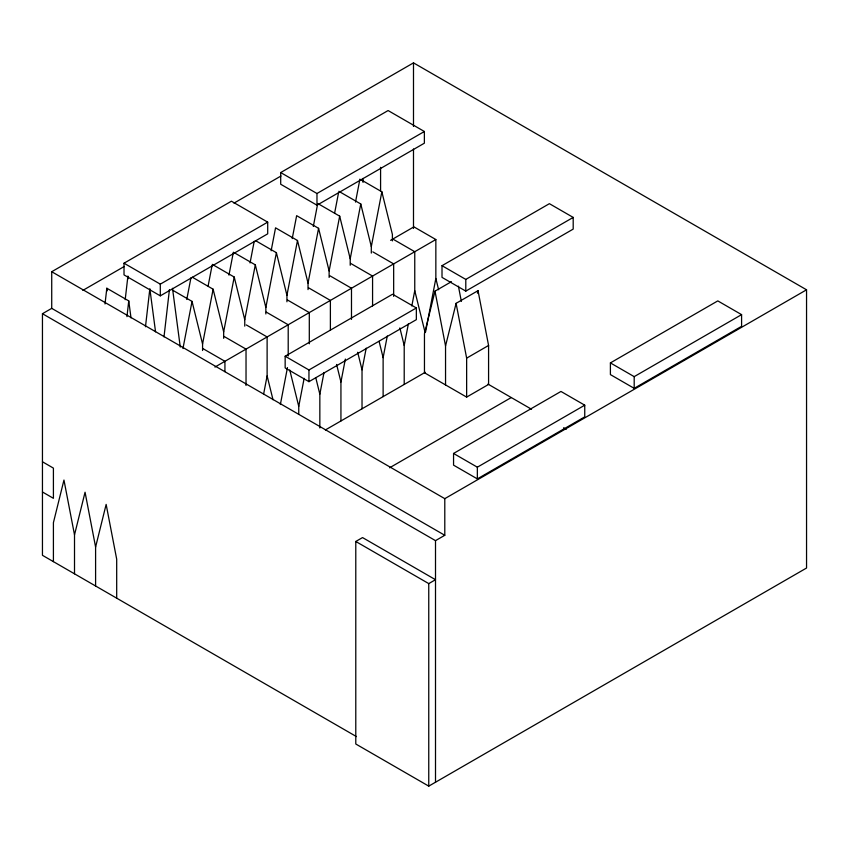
<?xml version="1.0" encoding="UTF-8"?>
<svg xmlns="http://www.w3.org/2000/svg" width="849" height="849" viewBox="0 0 849 849"><rect width="100%" height="100%" fill="white"/><g stroke="black" fill="none" stroke-linecap="round" stroke-linejoin="round"><path stroke-width="1.27" d="M105.011 303.974L106.825 288.236L128.751 300.907L131.001 317.876M125.196 299.676L127.912 276.063L128.263 278.674M126.947 316.645L128.751 300.907M145.476 326.759L149.849 288.724L155.547 331.81M164.006 336.883L169.429 289.668M186.769 299.485L190.94 277.825M182.96 348.536L192.033 301.395L172.294 289.997M208.111 286.039L212.038 265.641M202.571 350.51L202.571 344.015L213.12 289.212L192.288 277.177M228.954 275.129L233.369 252.195M223.669 338.327L223.669 331.832L234.218 277.039L212.282 264.368M250.052 262.957L254.212 241.296M244.756 326.154L244.756 319.659L255.305 264.856L234.462 252.832M271.139 250.784L275.554 227.84L297.49 240.5L308.038 283.12L308.038 289.615M265.854 313.971L265.854 307.476L276.392 252.684L255.56 240.649M292.226 238.601L296.641 215.667L318.577 228.328L329.125 270.948L329.125 277.443M263.678 393.756L267.117 375.916L267.117 336.947L246.274 324.912M286.941 301.798L286.941 295.303L297.49 240.5M313.323 226.428L317.494 204.758M280.361 404.517L287.471 367.564M308.038 283.12L318.577 228.328M334.655 212.972L338.581 192.585M298.752 414.153L298.752 406.353L304.144 378.325M329.125 270.948L339.674 216.155L317.738 203.484M355.508 202.073L359.923 179.128M319.84 427.949L319.84 394.18L324.01 372.52M350.213 265.27L350.213 258.775L360.761 203.972L338.825 191.312M340.937 420.966L340.937 382.008L345.352 359.063M371.31 253.087L371.31 246.592L381.848 191.8L361.016 179.765M362.024 408.793L362.024 369.824L366.195 348.164M383.122 396.621L383.122 357.652L387.293 335.981M404.209 384.438L404.209 345.469L408.38 323.809M411.818 305.969L414.758 290.676L414.758 251.707L392.822 239.047M425.551 332.023L435.845 278.493L435.845 239.535L413.909 226.863L390.604 240.331M74.51 573.818L74.51 534.849L85.059 492.229L95.597 547.032L95.597 585.99M95.597 547.032L106.146 504.402L116.695 559.204L116.695 598.174M451.456 281.666L435.006 291.165L424.458 333.784L424.458 372.753L466.642 397.099L488.578 384.438L488.578 345.469L478.029 290.676L456.093 303.337L445.545 345.957L445.545 384.926M477.414 293.181L478.029 290.676M51.725 271.722L444.791 498.66L444.791 535.284L51.725 308.357L51.725 271.722L413.495 62.868L806.55 289.796L806.55 568.023L428.756 786.132L355.784 744L355.784 541.471L362.534 537.576L435.505 579.708L428.756 583.603L355.784 541.471M280.701 172.559L388.099 110.55L424.373 131.499L424.373 143.184L316.974 205.193L280.701 184.244L280.701 172.559L316.974 193.498L424.373 131.499M124.018 263.211L231.416 201.202L267.7 222.141L267.7 233.836L160.302 295.845L124.018 274.896L124.018 263.211L160.302 284.15L267.7 222.141M356.442 736.592L42.45 555.31L42.45 313.716L51.725 308.357M82.831 290.4L124.06 266.597M233.995 203.123L280.955 176.019M214.946 367.065L435.845 239.535M285.158 356.24L392.556 294.232L416.35 307.964L416.35 319.659L308.951 381.668L285.158 367.925L285.158 356.24L308.951 369.973L416.35 307.964M442.011 265.684L549.399 203.675L573.192 217.418L573.192 229.103L465.793 291.111L442.011 277.379L442.011 265.684L465.793 279.417L573.192 217.418M325.39 429.944L425.307 372.265M466.642 397.099L466.642 358.14L488.578 345.469M389.595 467.788L511.268 397.544M453.557 453.462L560.956 391.453L584.749 405.185L584.749 416.88L477.35 478.889L453.557 465.146L453.557 453.462L477.35 467.194L584.749 405.185M610.399 362.905L717.798 300.896L741.591 314.639L741.591 326.324L634.192 388.333L610.399 374.6L610.399 362.905L634.192 376.638L741.591 314.639M444.791 498.66L806.55 289.796M42.45 313.716L435.505 540.643L444.791 535.284M372.828 251.856L393.66 263.89L393.66 296.354M350.637 263.402L372.573 276.063L372.573 305.937M329.55 275.575L351.486 288.236L351.486 319.415M487.973 384.098L531.527 409.239M563.609 427.758L566.209 429.254M308.452 287.747L330.388 300.419L330.388 330.293M287.365 299.93L309.301 312.591L309.301 343.771M266.268 312.103L288.204 324.774L288.204 355.943M224.094 336.459L246.03 349.119L246.03 385.488M202.996 348.642L224.932 361.303L224.932 371.692M42.45 461.782L53.413 468.117L53.413 498.321L42.45 491.985M435.845 278.493L438.636 289.785M414.758 290.676L424.988 332.044M381.848 191.8L392.397 234.42L392.397 240.914M399.868 327.926L404.209 345.469M360.761 203.972L371.31 246.592M379.089 341.351L383.122 357.652M339.674 216.155L350.213 258.775M357.684 352.282L362.024 369.824M336.597 364.454L340.937 382.008M315.817 377.89L319.84 394.18M276.392 252.684L286.941 295.303M289.753 370.005L298.752 406.353M255.305 264.856L265.854 307.476M267.117 375.916L273.007 399.73M234.218 277.039L244.756 319.659M213.12 289.212L223.669 331.832M192.033 301.395L202.571 344.015M458.407 286.145L461.357 301.437M456.093 303.337L466.642 358.14M435.006 291.165L445.545 345.957M74.51 534.849L63.962 480.056L53.413 522.676L53.413 561.635M172.496 288.299L180.275 347.05M106.825 288.236L107.165 290.846M634.192 376.638L634.192 388.333M477.35 467.194L477.35 478.889M465.793 279.417L465.793 291.111M435.505 540.643L435.505 782.237M428.756 583.603L428.756 786.132M413.495 62.868L413.495 126.459M413.495 148.978L413.495 228.477M380.585 167.338L380.585 191.099M363.043 178.428L363.043 182.397M316.974 193.498L316.974 205.193M308.951 369.973L308.951 381.668M160.302 284.15L160.302 295.845"/></g></svg>
